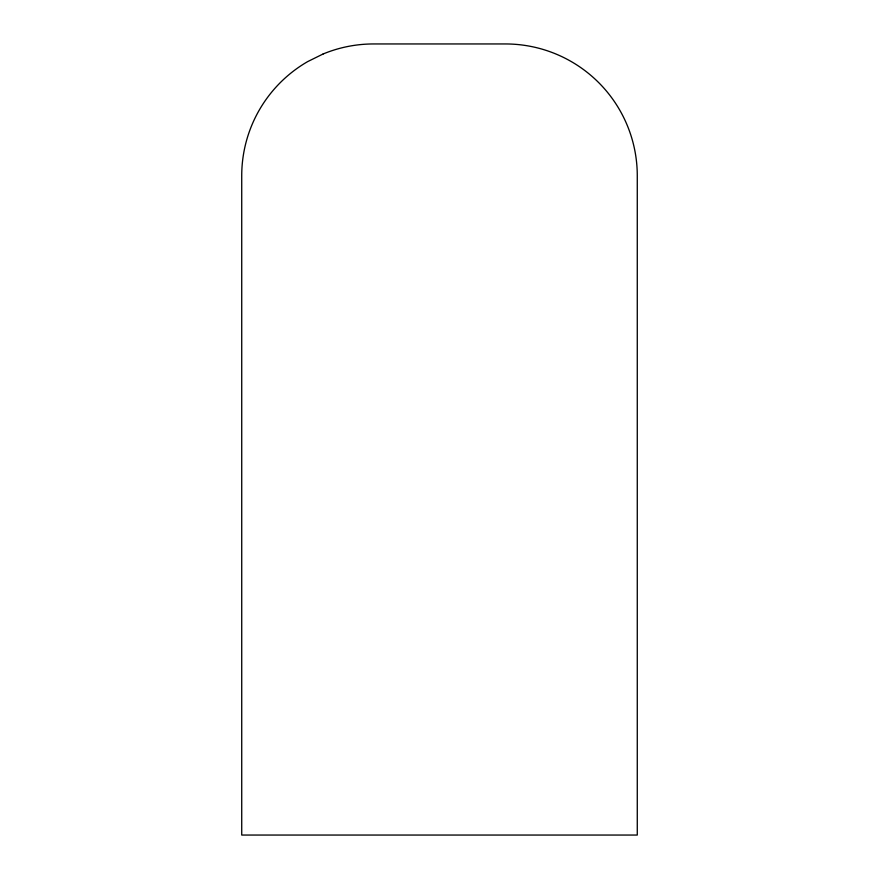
<?xml version="1.0" encoding="UTF-8"?>
<svg xmlns="http://www.w3.org/2000/svg" width="879" height="879" viewBox="0 0 879 879"><rect width="100%" height="100%" fill="white"/><g stroke="black" fill="none" stroke-linecap="round" stroke-linejoin="round"><path stroke-width="1.32" d="M323.12 53.982L307.65 61.618A131.85 131.85 0 0 0 241.725 175.8L241.725 835.05L637.275 835.05L637.275 175.8A131.85 131.85 0 0 0 505.425 43.95L373.575 43.95A131.85 131.85 0 0 0 323.12 53.982"/></g></svg>
